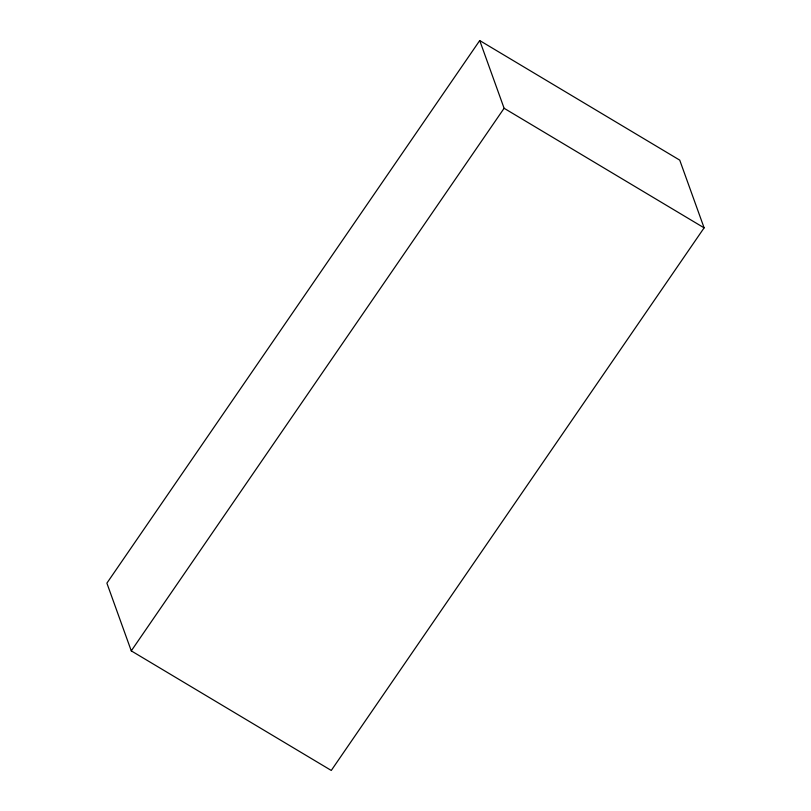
<?xml version="1.0" encoding="UTF-8"?>
<svg xmlns="http://www.w3.org/2000/svg" width="811" height="811" viewBox="0 0 811 811"><rect width="100%" height="100%" fill="white"/><g stroke="black" fill="none" stroke-linecap="round" stroke-linejoin="round"><path stroke-width="1.22" d="M479.727 40.55L106.89 583.15L131.27 650.868L331.273 770.45L704.11 227.85L679.73 160.132L479.727 40.55L504.107 108.268L704.11 227.85M131.27 650.868L504.107 108.268"/></g></svg>
